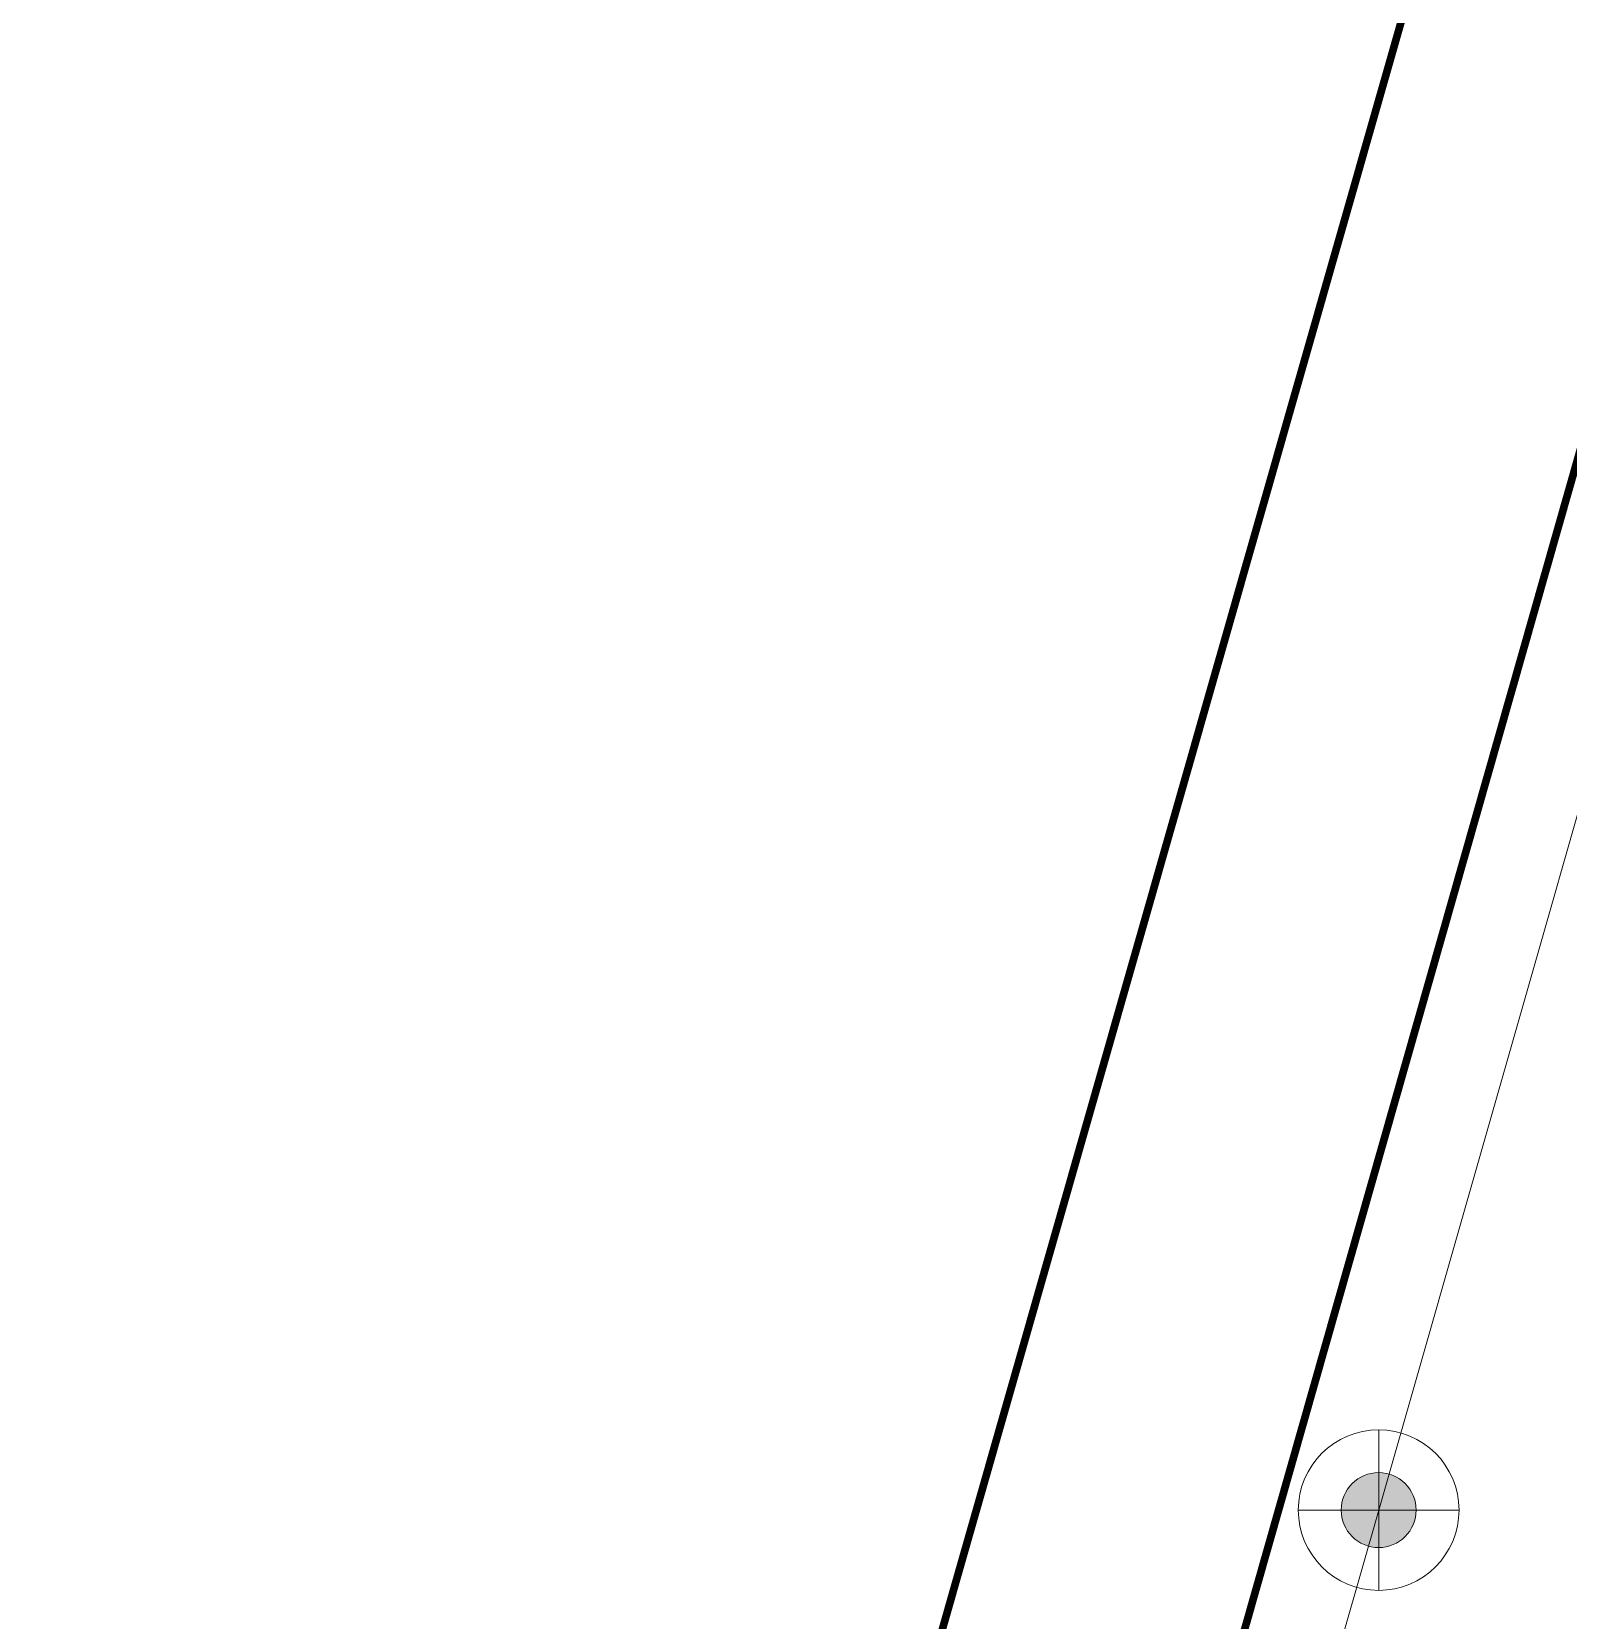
# Model space of a CAD drawing. Header units: inches. Extents: x 350994 to 353538, y 1581369 to 1583842.
# Drawn here: x 351447.82 to 351467.9, y 1583539.1 to 1583559.86 of the extents above; entities that cross this region are included whole.
import ezdxf

# ---------------------------------------------------------------- set-up
doc = ezdxf.new("R2010")
doc.units = ezdxf.units.IN
doc.header["$MEASUREMENT"] = 0
doc.linetypes.add('1', pattern=[0])
doc.layers.add('EP TF', color=5, linetype='Continuous')
doc.layers.add("ROAD'S", color=1, linetype='1')
doc.styles.get("Standard").update_dxf_attribs({"font": 'arial.ttf'})
doc.linetypes.add('SILT_FENCE', pattern='A,0.5,-0.2,["EP",Standard,S=0.1,R=0,X=-0.1,Y=-0.05],-0.2', length=0.9)

# ---------------------------------------------------------------- blocks, each defined once
blk = doc.blocks.new('EP1')
at = {"layer": 'EP TF', "lineweight": 5}
h = blk.add_hatch(color=252, dxfattribs=at)
edge = h.paths.add_edge_path()
edge.add_arc((351339.771, 1583222.914), 0.49, 0, 360)
at = {"layer": 'EP TF', "color": 252, "lineweight": 5}
for points in [[(351339.771, 1583223.964), (351339.771, 1583221.864)], [(351338.721, 1583222.914), (351340.821, 1583222.914)]]:
    blk.add_lwpolyline(points, dxfattribs=at)
for radius in [1.05, 0.49]:
    blk.add_circle((351339.771, 1583222.914), radius, dxfattribs=at)

msp = doc.modelspace()

# ---------------------------------------------------------------- linework, layer by layer
at = {"layer": 'EP TF', "color": 252, "linetype": 'SILT_FENCE', "lineweight": 5, "ltscale": 6, "elevation": 98.457}
msp.add_lwpolyline([(351427.743, 1583409.247), (351437.315, 1583441.687), (351446.572, 1583474.494), (351456.325, 1583508.765), (351465.423, 1583540.536), (351484.244, 1583606.441), (351484.244, 1583606.441), (351496.869, 1583648.638)], dxfattribs=at)
at = {"layer": "ROAD'S", "lineweight": 5, "const_width": 0.1}
msp.add_lwpolyline([(351407.712, 1583771.956), (351410.312, 1583760.715), (351413.783, 1583755.262), (351418.763, 1583751.537), (351442.467, 1583741.714), (351471.404, 1583728.335), (351502.68, 1583710.36), (351506.007, 1583706.359), (351506.007, 1583702.901), (351506.007, 1583702.901), (351506.007, 1583702.901), (351478.923, 1583606.277), (351449.656, 1583503.707), (351424.224, 1583415.141), (351424.224, 1583415.141), (351421.552, 1583405.513)], dxfattribs=at)
msp.add_lwpolyline([(351493.628, 1583641.759), (351482.419, 1583604.878), (351453.336, 1583502.652), (351427.872, 1583413.69), (351425.474, 1583406.168), (351428.205, 1583404.001), (351429.519, 1583403.242), (351451.062, 1583395.474), (351528.805, 1583369.389), (351608.336, 1583343.146), (351610.303, 1583342.984), (351612.716, 1583343.499), (351612.789, 1583343.767), (351619.489, 1583361.814), (351656.418, 1583471.89), (351678.861, 1583542.98), (351678.861, 1583542.98), (351631.507, 1583568.484), (351540.827, 1583618.553), (351496.133, 1583642.258, 0.356236)], format="xyb", close=True, dxfattribs=at)

# ---------------------------------------------------------------- block references
at = {"layer": 'EP TF', "color": 1, "lineweight": 5}
msp.add_blockref('EP1', (125.651, 317.622, 98.457), dxfattribs=at)

doc.saveas('drawing.dxf')
